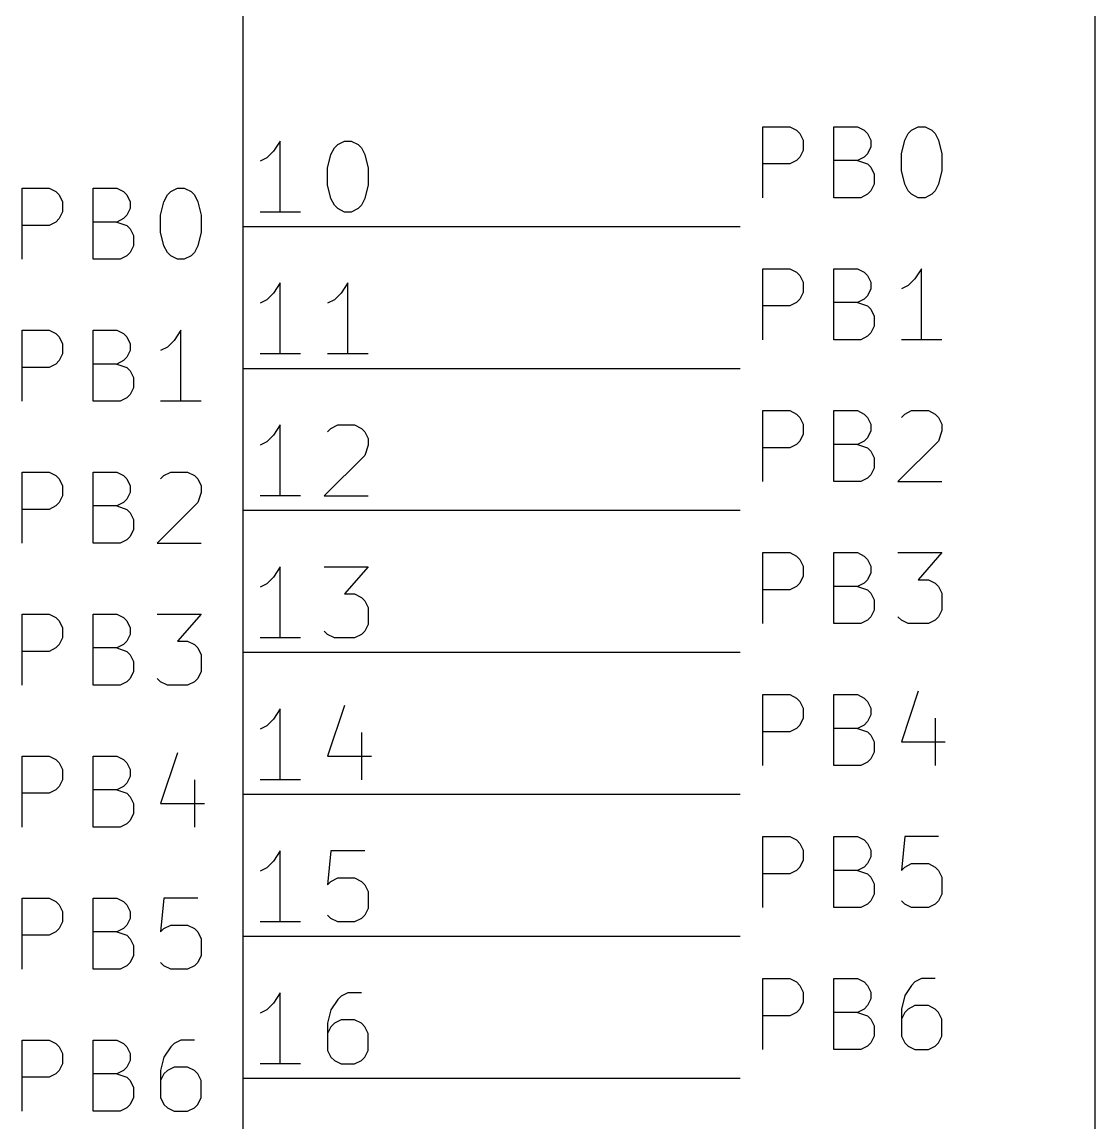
# Model space of a CAD drawing. Header units: millimetres. Extents: x 10 to 287, y -200 to -10.
# Drawn here: x 166.22 to 185.42, y -139.23 to -119.53 of the extents above; entities that cross this region are included whole.
import ezdxf

# ---------------------------------------------------------------- set-up
doc = ezdxf.new("R2010")
doc.units = ezdxf.units.MM
for name, color, linetype in [('GREENSIXTYFIVE', 129, 'CONTINUOUS'), ('LIGHTBLUE', 172, 'CONTINUOUS'), ('LIGHTGREEN', 92, 'CONTINUOUS'), ('LIGHTRED', 12, 'CONTINUOUS'), ('RED', 14, 'CONTINUOUS'), ('REDSIX', 19, 'CONTINUOUS'), ('WHITE', 250, 'CONTINUOUS')]:
    doc.layers.add(name, color=color, linetype=linetype)

msp = doc.modelspace()

# ---------------------------------------------------------------- linework, layer by layer
at = {"layer": 'GREENSIXTYFIVE', "linetype": 'CONTINUOUS'}
for p, q in [((166.2248, -123.7775), (166.2248, -122.5075)), ((166.2248, -122.5075), (166.7086, -122.5075)), ((166.2248, -123.7775), (166.2248, -122.5075)), ((166.2248, -122.5075), (166.7086, -122.5075)), ((166.7086, -122.5075), (166.8296, -122.568)), ((166.7086, -122.5075), (166.8296, -122.568)), ((167.4948, -123.7775), (167.4948, -122.5075)), ((167.4948, -122.5075), (167.9182, -122.5075)), ((167.4948, -123.7775), (167.4948, -122.5075)), ((167.4948, -122.5075), (167.9182, -122.5075)), ((167.9182, -122.5075), (168.0391, -122.568)), ((167.9182, -122.5075), (168.0391, -122.568)), ((168.8858, -122.568), (169.0067, -122.5075)), ((168.8858, -122.568), (169.0067, -122.5075)), ((169.0067, -122.5075), (169.1277, -122.5075)), ((169.0067, -122.5075), (169.1277, -122.5075)), ((169.1277, -122.5075), (169.2486, -122.568)), ((169.1277, -122.5075), (169.2486, -122.568)), ((166.8296, -122.568), (166.8901, -122.6285)), ((166.8296, -122.568), (166.8901, -122.6285)), ((166.8901, -122.6285), (166.9505, -122.7494)), ((166.8901, -122.6285), (166.9505, -122.7494)), ((168.0391, -122.568), (168.0996, -122.6285)), ((168.0391, -122.568), (168.0996, -122.6285)), ((168.0996, -122.6285), (168.1601, -122.7494)), ((168.0996, -122.6285), (168.1601, -122.7494)), ((168.7648, -122.7494), (168.8253, -122.6285)), ((168.7648, -122.7494), (168.8253, -122.6285)), ((168.8253, -122.6285), (168.8858, -122.568)), ((168.8253, -122.6285), (168.8858, -122.568)), ((169.2486, -122.568), (169.3091, -122.6285)), ((169.2486, -122.568), (169.3091, -122.6285)), ((169.3091, -122.6285), (169.3696, -122.7494)), ((169.3091, -122.6285), (169.3696, -122.7494)), ((166.9505, -122.7494), (166.9505, -122.9309)), ((166.9505, -122.7494), (166.9505, -122.9309)), ((168.1601, -122.8704), (168.0996, -122.9913)), ((168.1601, -122.8704), (168.0996, -122.9913)), ((168.1601, -122.7494), (168.1601, -122.8704)), ((168.1601, -122.7494), (168.1601, -122.8704)), ((168.7044, -122.9913), (168.7648, -122.7494)), ((168.7044, -122.9913), (168.7648, -122.7494)), ((169.3696, -122.7494), (169.4301, -122.9913)), ((169.3696, -122.7494), (169.4301, -122.9913)), ((166.8901, -123.0518), (166.8296, -123.1123)), ((166.8901, -123.0518), (166.8296, -123.1123)), ((166.9505, -122.9309), (166.8901, -123.0518)), ((166.9505, -122.9309), (166.8901, -123.0518)), ((168.0391, -123.0518), (167.9182, -123.1123)), ((168.0391, -123.0518), (167.9182, -123.1123)), ((168.0996, -122.9913), (168.0391, -123.0518)), ((168.0996, -122.9913), (168.0391, -123.0518)), ((168.7044, -123.2937), (168.7044, -122.9913)), ((168.7044, -123.2937), (168.7044, -122.9913)), ((169.4301, -122.9913), (169.4301, -123.2937)), ((169.4301, -122.9913), (169.4301, -123.2937)), ((166.7086, -123.1728), (166.2248, -123.1728)), ((166.7086, -123.1728), (166.2248, -123.1728)), ((166.8296, -123.1123), (166.7086, -123.1728)), ((166.8296, -123.1123), (166.7086, -123.1728)), ((167.9182, -123.1123), (167.4948, -123.1123)), ((167.9182, -123.1123), (167.4948, -123.1123)), ((167.9182, -123.1123), (168.0996, -123.1728)), ((167.9182, -123.1123), (168.0996, -123.1728)), ((168.0996, -123.1728), (168.1601, -123.2332)), ((168.0996, -123.1728), (168.1601, -123.2332)), ((168.1601, -123.2332), (168.2205, -123.3542)), ((168.1601, -123.2332), (168.2205, -123.3542)), ((168.7648, -123.5356), (168.7044, -123.2937)), ((168.7648, -123.5356), (168.7044, -123.2937)), ((169.4301, -123.2937), (169.3696, -123.5356)), ((169.4301, -123.2937), (169.3696, -123.5356)), ((168.2205, -123.3542), (168.2205, -123.5356)), ((168.2205, -123.3542), (168.2205, -123.5356)), ((168.1601, -123.6566), (168.0996, -123.7171)), ((168.1601, -123.6566), (168.0996, -123.7171)), ((168.2205, -123.5356), (168.1601, -123.6566)), ((168.2205, -123.5356), (168.1601, -123.6566)), ((168.8253, -123.6566), (168.7648, -123.5356)), ((168.8253, -123.6566), (168.7648, -123.5356)), ((168.8858, -123.7171), (168.8253, -123.6566)), ((168.8858, -123.7171), (168.8253, -123.6566)), ((169.3091, -123.6566), (169.2486, -123.7171)), ((169.3091, -123.6566), (169.2486, -123.7171)), ((169.3696, -123.5356), (169.3091, -123.6566)), ((169.3696, -123.5356), (169.3091, -123.6566)), ((167.9786, -123.7775), (167.4948, -123.7775)), ((167.9786, -123.7775), (167.4948, -123.7775)), ((168.0996, -123.7171), (167.9786, -123.7775)), ((168.0996, -123.7171), (167.9786, -123.7775)), ((169.0067, -123.7775), (168.8858, -123.7171)), ((169.0067, -123.7775), (168.8858, -123.7171)), ((169.1277, -123.7775), (169.0067, -123.7775)), ((169.1277, -123.7775), (169.0067, -123.7775)), ((169.2486, -123.7171), (169.1277, -123.7775)), ((169.2486, -123.7171), (169.1277, -123.7775)), ((166.2248, -126.3175), (166.2248, -125.0475)), ((166.2248, -125.0475), (166.7086, -125.0475)), ((166.2248, -126.3175), (166.2248, -125.0475)), ((166.2248, -125.0475), (166.7086, -125.0475)), ((166.7086, -125.0475), (166.8296, -125.108)), ((166.7086, -125.0475), (166.8296, -125.108)), ((167.4948, -126.3175), (167.4948, -125.0475)), ((167.4948, -125.0475), (167.9182, -125.0475)), ((167.4948, -126.3175), (167.4948, -125.0475)), ((167.4948, -125.0475), (167.9182, -125.0475)), ((167.9182, -125.0475), (168.0391, -125.108)), ((167.9182, -125.0475), (168.0391, -125.108)), ((169.0672, -125.0475), (168.9463, -125.229)), ((169.0672, -125.0475), (168.9463, -125.229)), ((169.0672, -126.3175), (169.0672, -125.0475)), ((169.0672, -126.3175), (169.0672, -125.0475)), ((166.8296, -125.108), (166.8901, -125.1685)), ((166.8296, -125.108), (166.8901, -125.1685)), ((166.8901, -125.1685), (166.9505, -125.2894)), ((166.8901, -125.1685), (166.9505, -125.2894)), ((168.0391, -125.108), (168.0996, -125.1685)), ((168.0391, -125.108), (168.0996, -125.1685)), ((168.0996, -125.1685), (168.1601, -125.2894)), ((168.0996, -125.1685), (168.1601, -125.2894)), ((168.9463, -125.229), (168.8253, -125.3499)), ((168.9463, -125.229), (168.8253, -125.3499)), ((166.9505, -125.2894), (166.9505, -125.4709)), ((166.9505, -125.2894), (166.9505, -125.4709)), ((168.1601, -125.4104), (168.0996, -125.5313)), ((168.1601, -125.4104), (168.0996, -125.5313)), ((168.1601, -125.2894), (168.1601, -125.4104)), ((168.1601, -125.2894), (168.1601, -125.4104)), ((168.8253, -125.3499), (168.7044, -125.4104)), ((168.8253, -125.3499), (168.7044, -125.4104)), ((166.8296, -125.6523), (166.7086, -125.7128)), ((166.8296, -125.6523), (166.7086, -125.7128)), ((166.8901, -125.5918), (166.8296, -125.6523)), ((166.8901, -125.5918), (166.8296, -125.6523)), ((166.9505, -125.4709), (166.8901, -125.5918)), ((166.9505, -125.4709), (166.8901, -125.5918)), ((167.9182, -125.6523), (167.4948, -125.6523)), ((167.9182, -125.6523), (167.4948, -125.6523)), ((168.0391, -125.5918), (167.9182, -125.6523)), ((168.0391, -125.5918), (167.9182, -125.6523)), ((167.9182, -125.6523), (168.0996, -125.7128)), ((167.9182, -125.6523), (168.0996, -125.7128)), ((168.0996, -125.5313), (168.0391, -125.5918)), ((168.0996, -125.5313), (168.0391, -125.5918)), ((166.7086, -125.7128), (166.2248, -125.7128)), ((166.7086, -125.7128), (166.2248, -125.7128)), ((168.0996, -125.7128), (168.1601, -125.7732)), ((168.0996, -125.7128), (168.1601, -125.7732)), ((168.1601, -125.7732), (168.2205, -125.8942)), ((168.1601, -125.7732), (168.2205, -125.8942)), ((168.2205, -125.8942), (168.2205, -126.0756)), ((168.2205, -125.8942), (168.2205, -126.0756)), ((168.1601, -126.1966), (168.0996, -126.2571)), ((168.1601, -126.1966), (168.0996, -126.2571)), ((168.2205, -126.0756), (168.1601, -126.1966)), ((168.2205, -126.0756), (168.1601, -126.1966)), ((167.9786, -126.3175), (167.4948, -126.3175)), ((167.9786, -126.3175), (167.4948, -126.3175)), ((168.0996, -126.2571), (167.9786, -126.3175)), ((168.0996, -126.2571), (167.9786, -126.3175)), ((169.4301, -126.3175), (168.7044, -126.3175)), ((169.4301, -126.3175), (168.7044, -126.3175)), ((166.2248, -128.8575), (166.2248, -127.5875)), ((166.2248, -127.5875), (166.7086, -127.5875)), ((166.2248, -128.8575), (166.2248, -127.5875)), ((166.2248, -127.5875), (166.7086, -127.5875)), ((166.7086, -127.5875), (166.8296, -127.648)), ((166.7086, -127.5875), (166.8296, -127.648)), ((167.4948, -128.8575), (167.4948, -127.5875)), ((167.4948, -127.5875), (167.9182, -127.5875)), ((167.4948, -128.8575), (167.4948, -127.5875)), ((167.4948, -127.5875), (167.9182, -127.5875)), ((167.9182, -127.5875), (168.0391, -127.648)), ((167.9182, -127.5875), (168.0391, -127.648)), ((168.7648, -127.648), (168.8858, -127.5875)), ((168.7648, -127.648), (168.8858, -127.5875)), ((168.8858, -127.5875), (169.1882, -127.5875)), ((168.8858, -127.5875), (169.1882, -127.5875)), ((169.1882, -127.5875), (169.3091, -127.648)), ((169.1882, -127.5875), (169.3091, -127.648)), ((166.8296, -127.648), (166.8901, -127.7085)), ((166.8296, -127.648), (166.8901, -127.7085)), ((166.8901, -127.7085), (166.9505, -127.8294)), ((166.8901, -127.7085), (166.9505, -127.8294)), ((168.0391, -127.648), (168.0996, -127.7085)), ((168.0391, -127.648), (168.0996, -127.7085)), ((168.0996, -127.7085), (168.1601, -127.8294)), ((168.0996, -127.7085), (168.1601, -127.8294)), ((168.7044, -127.7085), (168.7648, -127.648)), ((168.7044, -127.7085), (168.7648, -127.648)), ((169.3091, -127.648), (169.3696, -127.7085)), ((169.3091, -127.648), (169.3696, -127.7085)), ((169.3696, -127.7085), (169.4301, -127.8294)), ((169.3696, -127.7085), (169.4301, -127.8294)), ((166.9505, -128.0109), (166.8901, -128.1318)), ((166.9505, -128.0109), (166.8901, -128.1318)), ((166.9505, -127.8294), (166.9505, -128.0109)), ((166.9505, -127.8294), (166.9505, -128.0109)), ((168.1601, -127.9504), (168.0996, -128.0713)), ((168.1601, -127.9504), (168.0996, -128.0713)), ((168.1601, -127.8294), (168.1601, -127.9504)), ((168.1601, -127.8294), (168.1601, -127.9504)), ((169.4301, -127.9504), (169.3696, -128.1318)), ((169.4301, -127.9504), (169.3696, -128.1318)), ((169.4301, -127.8294), (169.4301, -127.9504)), ((169.4301, -127.8294), (169.4301, -127.9504)), ((166.8296, -128.1923), (166.7086, -128.2528)), ((166.8296, -128.1923), (166.7086, -128.2528)), ((166.8901, -128.1318), (166.8296, -128.1923)), ((166.8901, -128.1318), (166.8296, -128.1923)), ((167.9182, -128.1923), (167.4948, -128.1923)), ((167.9182, -128.1923), (167.4948, -128.1923)), ((168.0391, -128.1318), (167.9182, -128.1923)), ((168.0391, -128.1318), (167.9182, -128.1923)), ((167.9182, -128.1923), (168.0996, -128.2528)), ((167.9182, -128.1923), (168.0996, -128.2528)), ((168.0996, -128.0713), (168.0391, -128.1318)), ((168.0996, -128.0713), (168.0391, -128.1318)), ((169.3696, -128.1318), (168.6439, -128.8575)), ((169.3696, -128.1318), (168.6439, -128.8575)), ((166.7086, -128.2528), (166.2248, -128.2528)), ((166.7086, -128.2528), (166.2248, -128.2528)), ((168.0996, -128.2528), (168.1601, -128.3132)), ((168.0996, -128.2528), (168.1601, -128.3132)), ((168.1601, -128.3132), (168.2205, -128.4342)), ((168.1601, -128.3132), (168.2205, -128.4342)), ((168.2205, -128.4342), (168.2205, -128.6156)), ((168.2205, -128.4342), (168.2205, -128.6156)), ((168.0996, -128.7971), (167.9786, -128.8575)), ((168.0996, -128.7971), (167.9786, -128.8575)), ((168.1601, -128.7366), (168.0996, -128.7971)), ((168.1601, -128.7366), (168.0996, -128.7971)), ((168.2205, -128.6156), (168.1601, -128.7366)), ((168.2205, -128.6156), (168.1601, -128.7366)), ((167.9786, -128.8575), (167.4948, -128.8575)), ((167.9786, -128.8575), (167.4948, -128.8575)), ((168.6439, -128.8575), (169.4301, -128.8575)), ((168.6439, -128.8575), (169.4301, -128.8575)), ((166.2248, -131.3975), (166.2248, -130.1275)), ((166.2248, -130.1275), (166.7086, -130.1275)), ((166.2248, -131.3975), (166.2248, -130.1275)), ((166.2248, -130.1275), (166.7086, -130.1275)), ((166.7086, -130.1275), (166.8296, -130.188)), ((166.7086, -130.1275), (166.8296, -130.188)), ((166.8296, -130.188), (166.8901, -130.2485)), ((166.8296, -130.188), (166.8901, -130.2485)), ((167.4948, -131.3975), (167.4948, -130.1275)), ((167.4948, -130.1275), (167.9182, -130.1275)), ((167.4948, -131.3975), (167.4948, -130.1275)), ((167.4948, -130.1275), (167.9182, -130.1275)), ((167.9182, -130.1275), (168.0391, -130.188)), ((167.9182, -130.1275), (168.0391, -130.188)), ((168.0391, -130.188), (168.0996, -130.2485)), ((168.0391, -130.188), (168.0996, -130.2485)), ((168.6439, -130.1275), (169.4301, -130.1275)), ((168.6439, -130.1275), (169.4301, -130.1275)), ((169.4301, -130.1275), (169.0067, -130.6113)), ((169.4301, -130.1275), (169.0067, -130.6113)), ((166.8901, -130.2485), (166.9505, -130.3694)), ((166.8901, -130.2485), (166.9505, -130.3694)), ((166.9505, -130.3694), (166.9505, -130.5509)), ((166.9505, -130.3694), (166.9505, -130.5509)), ((168.0996, -130.2485), (168.1601, -130.3694)), ((168.0996, -130.2485), (168.1601, -130.3694)), ((168.1601, -130.3694), (168.1601, -130.4904)), ((168.1601, -130.3694), (168.1601, -130.4904)), ((166.9505, -130.5509), (166.8901, -130.6718)), ((166.9505, -130.5509), (166.8901, -130.6718)), ((168.1601, -130.4904), (168.0996, -130.6113)), ((168.1601, -130.4904), (168.0996, -130.6113)), ((166.8296, -130.7323), (166.7086, -130.7928)), ((166.8296, -130.7323), (166.7086, -130.7928)), ((166.8901, -130.6718), (166.8296, -130.7323)), ((166.8901, -130.6718), (166.8296, -130.7323)), ((167.9182, -130.7323), (167.4948, -130.7323)), ((167.9182, -130.7323), (167.4948, -130.7323)), ((168.0391, -130.6718), (167.9182, -130.7323)), ((168.0391, -130.6718), (167.9182, -130.7323)), ((167.9182, -130.7323), (168.0996, -130.7928)), ((167.9182, -130.7323), (168.0996, -130.7928)), ((168.0996, -130.6113), (168.0391, -130.6718)), ((168.0996, -130.6113), (168.0391, -130.6718)), ((169.0067, -130.6113), (169.1882, -130.6113)), ((169.0067, -130.6113), (169.1882, -130.6113)), ((169.1882, -130.6113), (169.3091, -130.6718)), ((169.1882, -130.6113), (169.3091, -130.6718)), ((169.3091, -130.6718), (169.3696, -130.7323)), ((169.3091, -130.6718), (169.3696, -130.7323)), ((169.3696, -130.7323), (169.4301, -130.8532)), ((169.3696, -130.7323), (169.4301, -130.8532)), ((166.7086, -130.7928), (166.2248, -130.7928)), ((166.7086, -130.7928), (166.2248, -130.7928)), ((168.0996, -130.7928), (168.1601, -130.8532)), ((168.0996, -130.7928), (168.1601, -130.8532)), ((168.1601, -130.8532), (168.2205, -130.9742)), ((168.1601, -130.8532), (168.2205, -130.9742)), ((168.2205, -130.9742), (168.2205, -131.1556)), ((168.2205, -130.9742), (168.2205, -131.1556)), ((169.4301, -130.8532), (169.4301, -131.1556)), ((169.4301, -130.8532), (169.4301, -131.1556)), ((168.2205, -131.1556), (168.1601, -131.2766)), ((168.2205, -131.1556), (168.1601, -131.2766)), ((169.4301, -131.1556), (169.3696, -131.2766)), ((169.4301, -131.1556), (169.3696, -131.2766)), ((168.0996, -131.3371), (167.9786, -131.3975)), ((168.0996, -131.3371), (167.9786, -131.3975)), ((168.1601, -131.2766), (168.0996, -131.3371)), ((168.1601, -131.2766), (168.0996, -131.3371)), ((168.7044, -131.3371), (168.6439, -131.2766)), ((168.7044, -131.3371), (168.6439, -131.2766)), ((168.8253, -131.3975), (168.7044, -131.3371)), ((168.8253, -131.3975), (168.7044, -131.3371)), ((169.3091, -131.3371), (169.1882, -131.3975)), ((169.3091, -131.3371), (169.1882, -131.3975)), ((169.3696, -131.2766), (169.3091, -131.3371)), ((169.3696, -131.2766), (169.3091, -131.3371)), ((167.9786, -131.3975), (167.4948, -131.3975)), ((167.9786, -131.3975), (167.4948, -131.3975)), ((169.1882, -131.3975), (168.8253, -131.3975)), ((169.1882, -131.3975), (168.8253, -131.3975)), ((166.2248, -133.9375), (166.2248, -132.6675)), ((166.2248, -132.6675), (166.7086, -132.6675)), ((166.2248, -133.9375), (166.2248, -132.6675)), ((166.2248, -132.6675), (166.7086, -132.6675)), ((166.7086, -132.6675), (166.8296, -132.728)), ((166.7086, -132.6675), (166.8296, -132.728)), ((166.8296, -132.728), (166.8901, -132.7885)), ((166.8296, -132.728), (166.8901, -132.7885)), ((167.4948, -133.9375), (167.4948, -132.6675)), ((167.4948, -132.6675), (167.9182, -132.6675)), ((167.4948, -133.9375), (167.4948, -132.6675)), ((167.4948, -132.6675), (167.9182, -132.6675)), ((167.9182, -132.6675), (168.0391, -132.728)), ((167.9182, -132.6675), (168.0391, -132.728)), ((168.0391, -132.728), (168.0996, -132.7885)), ((168.0391, -132.728), (168.0996, -132.7885)), ((169.0067, -132.6071), (168.7044, -133.5142)), ((169.0067, -132.6071), (168.7044, -133.5142)), ((166.8901, -132.7885), (166.9505, -132.9094)), ((166.8901, -132.7885), (166.9505, -132.9094)), ((166.9505, -132.9094), (166.9505, -133.0909)), ((166.9505, -132.9094), (166.9505, -133.0909)), ((168.0996, -132.7885), (168.1601, -132.9094)), ((168.0996, -132.7885), (168.1601, -132.9094)), ((168.1601, -132.9094), (168.1601, -133.0304)), ((168.1601, -132.9094), (168.1601, -133.0304)), ((166.9505, -133.0909), (166.8901, -133.2118)), ((166.9505, -133.0909), (166.8901, -133.2118)), ((168.1601, -133.0304), (168.0996, -133.1513)), ((168.1601, -133.0304), (168.0996, -133.1513)), ((169.3091, -133.0909), (169.3091, -133.9375)), ((169.3091, -133.0909), (169.3091, -133.9375)), ((166.7086, -133.3328), (166.2248, -133.3328)), ((166.7086, -133.3328), (166.2248, -133.3328)), ((166.8296, -133.2723), (166.7086, -133.3328)), ((166.8296, -133.2723), (166.7086, -133.3328)), ((166.8901, -133.2118), (166.8296, -133.2723)), ((166.8901, -133.2118), (166.8296, -133.2723)), ((167.9182, -133.2723), (167.4948, -133.2723)), ((167.9182, -133.2723), (167.4948, -133.2723)), ((168.0391, -133.2118), (167.9182, -133.2723)), ((168.0391, -133.2118), (167.9182, -133.2723)), ((167.9182, -133.2723), (168.0996, -133.3328)), ((167.9182, -133.2723), (168.0996, -133.3328)), ((168.0996, -133.1513), (168.0391, -133.2118)), ((168.0996, -133.1513), (168.0391, -133.2118)), ((168.0996, -133.3328), (168.1601, -133.3932)), ((168.0996, -133.3328), (168.1601, -133.3932)), ((168.1601, -133.3932), (168.2205, -133.5142)), ((168.1601, -133.3932), (168.2205, -133.5142)), ((168.2205, -133.5142), (168.2205, -133.6956)), ((168.2205, -133.5142), (168.2205, -133.6956)), ((168.7044, -133.5142), (169.4905, -133.5142)), ((168.7044, -133.5142), (169.4905, -133.5142)), ((168.2205, -133.6956), (168.1601, -133.8166)), ((168.2205, -133.6956), (168.1601, -133.8166)), ((168.0996, -133.8771), (167.9786, -133.9375)), ((168.0996, -133.8771), (167.9786, -133.9375)), ((168.1601, -133.8166), (168.0996, -133.8771)), ((168.1601, -133.8166), (168.0996, -133.8771)), ((167.9786, -133.9375), (167.4948, -133.9375)), ((167.9786, -133.9375), (167.4948, -133.9375)), ((166.2248, -136.4775), (166.2248, -135.2075)), ((166.2248, -135.2075), (166.7086, -135.2075)), ((166.2248, -136.4775), (166.2248, -135.2075)), ((166.2248, -135.2075), (166.7086, -135.2075)), ((166.7086, -135.2075), (166.8296, -135.268)), ((166.7086, -135.2075), (166.8296, -135.268)), ((166.8296, -135.268), (166.8901, -135.3285)), ((166.8296, -135.268), (166.8901, -135.3285)), ((167.4948, -136.4775), (167.4948, -135.2075)), ((167.4948, -135.2075), (167.9182, -135.2075)), ((167.4948, -136.4775), (167.4948, -135.2075)), ((167.4948, -135.2075), (167.9182, -135.2075)), ((167.9182, -135.2075), (168.0391, -135.268)), ((167.9182, -135.2075), (168.0391, -135.268)), ((168.0391, -135.268), (168.0996, -135.3285)), ((168.0391, -135.268), (168.0996, -135.3285)), ((168.7648, -135.2075), (168.7044, -135.8123)), ((168.7648, -135.2075), (168.7044, -135.8123)), ((169.3696, -135.2075), (168.7648, -135.2075)), ((169.3696, -135.2075), (168.7648, -135.2075)), ((166.8901, -135.3285), (166.9505, -135.4494)), ((166.8901, -135.3285), (166.9505, -135.4494)), ((166.9505, -135.4494), (166.9505, -135.6309)), ((166.9505, -135.4494), (166.9505, -135.6309)), ((168.0996, -135.3285), (168.1601, -135.4494)), ((168.0996, -135.3285), (168.1601, -135.4494)), ((168.1601, -135.4494), (168.1601, -135.5704)), ((168.1601, -135.4494), (168.1601, -135.5704)), ((166.9505, -135.6309), (166.8901, -135.7518)), ((166.9505, -135.6309), (166.8901, -135.7518)), ((168.0996, -135.6913), (168.0391, -135.7518)), ((168.0996, -135.6913), (168.0391, -135.7518)), ((168.1601, -135.5704), (168.0996, -135.6913)), ((168.1601, -135.5704), (168.0996, -135.6913)), ((168.7648, -135.7518), (168.8858, -135.6913)), ((168.7648, -135.7518), (168.8858, -135.6913)), ((168.8858, -135.6913), (169.1882, -135.6913)), ((168.8858, -135.6913), (169.1882, -135.6913)), ((169.1882, -135.6913), (169.3091, -135.7518)), ((169.1882, -135.6913), (169.3091, -135.7518)), ((166.7086, -135.8728), (166.2248, -135.8728)), ((166.7086, -135.8728), (166.2248, -135.8728)), ((166.8296, -135.8123), (166.7086, -135.8728)), ((166.8296, -135.8123), (166.7086, -135.8728)), ((166.8901, -135.7518), (166.8296, -135.8123)), ((166.8901, -135.7518), (166.8296, -135.8123)), ((167.9182, -135.8123), (167.4948, -135.8123)), ((167.9182, -135.8123), (167.4948, -135.8123)), ((168.0391, -135.7518), (167.9182, -135.8123)), ((168.0391, -135.7518), (167.9182, -135.8123)), ((167.9182, -135.8123), (168.0996, -135.8728)), ((167.9182, -135.8123), (168.0996, -135.8728)), ((168.0996, -135.8728), (168.1601, -135.9332)), ((168.0996, -135.8728), (168.1601, -135.9332)), ((168.7044, -135.8123), (168.7648, -135.7518)), ((168.7044, -135.8123), (168.7648, -135.7518)), ((169.3091, -135.7518), (169.3696, -135.8123)), ((169.3091, -135.7518), (169.3696, -135.8123)), ((169.3696, -135.8123), (169.4301, -135.9332)), ((169.3696, -135.8123), (169.4301, -135.9332)), ((168.1601, -135.9332), (168.2205, -136.0542)), ((168.1601, -135.9332), (168.2205, -136.0542)), ((168.2205, -136.0542), (168.2205, -136.2356)), ((168.2205, -136.0542), (168.2205, -136.2356)), ((169.4301, -135.9332), (169.4301, -136.2356)), ((169.4301, -135.9332), (169.4301, -136.2356)), ((168.2205, -136.2356), (168.1601, -136.3566)), ((168.2205, -136.2356), (168.1601, -136.3566)), ((169.4301, -136.2356), (169.3696, -136.3566)), ((169.4301, -136.2356), (169.3696, -136.3566)), ((167.9786, -136.4775), (167.4948, -136.4775)), ((167.9786, -136.4775), (167.4948, -136.4775)), ((168.0996, -136.4171), (167.9786, -136.4775)), ((168.0996, -136.4171), (167.9786, -136.4775)), ((168.1601, -136.3566), (168.0996, -136.4171)), ((168.1601, -136.3566), (168.0996, -136.4171)), ((168.7648, -136.4171), (168.7044, -136.3566)), ((168.7648, -136.4171), (168.7044, -136.3566)), ((168.8858, -136.4775), (168.7648, -136.4171)), ((168.8858, -136.4775), (168.7648, -136.4171)), ((169.1882, -136.4775), (168.8858, -136.4775)), ((169.1882, -136.4775), (168.8858, -136.4775)), ((169.3091, -136.4171), (169.1882, -136.4775)), ((169.3091, -136.4171), (169.1882, -136.4775)), ((169.3696, -136.3566), (169.3091, -136.4171)), ((169.3696, -136.3566), (169.3091, -136.4171)), ((166.2248, -139.0175), (166.2248, -137.7475)), ((166.2248, -137.7475), (166.7086, -137.7475)), ((166.2248, -139.0175), (166.2248, -137.7475)), ((166.2248, -137.7475), (166.7086, -137.7475)), ((166.7086, -137.7475), (166.8296, -137.808)), ((166.7086, -137.7475), (166.8296, -137.808)), ((166.8296, -137.808), (166.8901, -137.8685)), ((166.8296, -137.808), (166.8901, -137.8685)), ((166.8901, -137.8685), (166.9505, -137.9894)), ((166.8901, -137.8685), (166.9505, -137.9894)), ((167.4948, -139.0175), (167.4948, -137.7475)), ((167.4948, -137.7475), (167.9182, -137.7475)), ((167.4948, -139.0175), (167.4948, -137.7475)), ((167.4948, -137.7475), (167.9182, -137.7475)), ((167.9182, -137.7475), (168.0391, -137.808)), ((167.9182, -137.7475), (168.0391, -137.808)), ((168.0391, -137.808), (168.0996, -137.8685)), ((168.0391, -137.808), (168.0996, -137.8685)), ((168.0996, -137.8685), (168.1601, -137.9894)), ((168.0996, -137.8685), (168.1601, -137.9894)), ((168.8858, -137.8685), (168.7648, -138.0499)), ((168.8858, -137.8685), (168.7648, -138.0499)), ((168.9463, -137.808), (168.8858, -137.8685)), ((168.9463, -137.808), (168.8858, -137.8685)), ((169.0672, -137.7475), (168.9463, -137.808)), ((169.0672, -137.7475), (168.9463, -137.808)), ((169.3091, -137.7475), (169.0672, -137.7475)), ((169.3091, -137.7475), (169.0672, -137.7475)), ((166.9505, -137.9894), (166.9505, -138.1709)), ((166.9505, -137.9894), (166.9505, -138.1709)), ((168.1601, -137.9894), (168.1601, -138.1104)), ((168.1601, -137.9894), (168.1601, -138.1104)), ((168.7648, -138.0499), (168.7044, -138.2918)), ((168.7648, -138.0499), (168.7044, -138.2918)), ((166.9505, -138.1709), (166.8901, -138.2918)), ((166.9505, -138.1709), (166.8901, -138.2918)), ((168.0996, -138.2313), (168.0391, -138.2918)), ((168.0996, -138.2313), (168.0391, -138.2918)), ((168.1601, -138.1104), (168.0996, -138.2313)), ((168.1601, -138.1104), (168.0996, -138.2313)), ((168.9463, -138.2313), (168.8253, -138.2918)), ((168.9463, -138.2313), (168.8253, -138.2918)), ((169.1882, -138.2313), (168.9463, -138.2313)), ((169.1882, -138.2313), (168.9463, -138.2313)), ((169.3091, -138.2918), (169.1882, -138.2313)), ((169.3091, -138.2918), (169.1882, -138.2313)), ((166.7086, -138.4128), (166.2248, -138.4128)), ((166.7086, -138.4128), (166.2248, -138.4128)), ((166.8296, -138.3523), (166.7086, -138.4128)), ((166.8296, -138.3523), (166.7086, -138.4128)), ((166.8901, -138.2918), (166.8296, -138.3523)), ((166.8901, -138.2918), (166.8296, -138.3523)), ((167.9182, -138.3523), (167.4948, -138.3523)), ((167.9182, -138.3523), (167.4948, -138.3523)), ((168.0391, -138.2918), (167.9182, -138.3523)), ((168.0391, -138.2918), (167.9182, -138.3523)), ((167.9182, -138.3523), (168.0996, -138.4128)), ((167.9182, -138.3523), (168.0996, -138.4128)), ((168.0996, -138.4128), (168.1601, -138.4732)), ((168.0996, -138.4128), (168.1601, -138.4732)), ((168.7044, -138.2918), (168.7044, -138.7756)), ((168.7044, -138.2918), (168.7044, -138.7756)), ((168.7648, -138.3523), (168.7044, -138.4732)), ((168.7648, -138.3523), (168.7044, -138.4732)), ((168.8253, -138.2918), (168.7648, -138.3523)), ((168.8253, -138.2918), (168.7648, -138.3523)), ((169.3696, -138.3523), (169.3091, -138.2918)), ((169.3696, -138.3523), (169.3091, -138.2918)), ((169.4301, -138.4732), (169.3696, -138.3523)), ((169.4301, -138.4732), (169.3696, -138.3523)), ((168.1601, -138.4732), (168.2205, -138.5942)), ((168.1601, -138.4732), (168.2205, -138.5942)), ((168.2205, -138.5942), (168.2205, -138.7756)), ((168.2205, -138.5942), (168.2205, -138.7756)), ((169.4301, -138.7756), (169.4301, -138.4732)), ((169.4301, -138.7756), (169.4301, -138.4732)), ((168.2205, -138.7756), (168.1601, -138.8966)), ((168.2205, -138.7756), (168.1601, -138.8966)), ((168.7044, -138.7756), (168.7648, -138.8966)), ((168.7044, -138.7756), (168.7648, -138.8966)), ((169.3696, -138.8966), (169.4301, -138.7756)), ((169.3696, -138.8966), (169.4301, -138.7756)), ((167.9786, -139.0175), (167.4948, -139.0175)), ((167.9786, -139.0175), (167.4948, -139.0175)), ((168.0996, -138.9571), (167.9786, -139.0175)), ((168.0996, -138.9571), (167.9786, -139.0175)), ((168.1601, -138.8966), (168.0996, -138.9571)), ((168.1601, -138.8966), (168.0996, -138.9571)), ((168.7648, -138.8966), (168.8253, -138.9571)), ((168.7648, -138.8966), (168.8253, -138.9571)), ((168.8253, -138.9571), (168.9463, -139.0175)), ((168.8253, -138.9571), (168.9463, -139.0175)), ((168.9463, -139.0175), (169.1882, -139.0175)), ((168.9463, -139.0175), (169.1882, -139.0175)), ((169.1882, -139.0175), (169.3091, -138.9571)), ((169.1882, -139.0175), (169.3091, -138.9571)), ((169.3091, -138.9571), (169.3696, -138.8966)), ((169.3091, -138.9571), (169.3696, -138.8966))]:
    msp.add_line(p, q, dxfattribs=at)
at = {"layer": 'LIGHTBLUE', "linetype": 'CONTINUOUS'}
msp.add_line((185.42, -80.01), (185.42, -163.83), dxfattribs=at)
at = {"layer": 'LIGHTGREEN', "linetype": 'CONTINUOUS'}
for p, q in [((172.72, -123.19), (179.07, -123.19)), ((172.72, -125.73), (179.07, -125.73)), ((172.72, -128.27), (179.07, -128.27)), ((172.72, -130.81), (179.07, -130.81)), ((172.72, -133.35), (179.07, -133.35)), ((172.72, -135.89), (179.07, -135.89)), ((172.72, -138.43), (179.07, -138.43))]:
    msp.add_line(p, q, dxfattribs=at)
at = {"layer": 'LIGHTRED', "linetype": 'CONTINUOUS'}
for p, q in [((170.8452, -121.6629), (170.7243, -121.8444)), ((170.8452, -121.6629), (170.7243, -121.8444)), ((170.8452, -122.9329), (170.8452, -121.6629)), ((170.8452, -122.9329), (170.8452, -121.6629)), ((171.8733, -121.7234), (171.9942, -121.6629)), ((171.8733, -121.7234), (171.9942, -121.6629)), ((171.9942, -121.6629), (172.1152, -121.6629)), ((171.9942, -121.6629), (172.1152, -121.6629)), ((172.1152, -121.6629), (172.2361, -121.7234)), ((172.1152, -121.6629), (172.2361, -121.7234)), ((170.7243, -121.8444), (170.6033, -121.9653)), ((170.7243, -121.8444), (170.6033, -121.9653)), ((171.6919, -122.1467), (171.7523, -121.9048)), ((171.6919, -122.1467), (171.7523, -121.9048)), ((171.7523, -121.9048), (171.8128, -121.7839)), ((171.7523, -121.9048), (171.8128, -121.7839)), ((171.8128, -121.7839), (171.8733, -121.7234)), ((171.8128, -121.7839), (171.8733, -121.7234)), ((172.2361, -121.7234), (172.2966, -121.7839)), ((172.2361, -121.7234), (172.2966, -121.7839)), ((172.2966, -121.7839), (172.3571, -121.9048)), ((172.2966, -121.7839), (172.3571, -121.9048)), ((172.3571, -121.9048), (172.4176, -122.1467)), ((172.3571, -121.9048), (172.4176, -122.1467)), ((170.6033, -121.9653), (170.4824, -122.0258)), ((170.6033, -121.9653), (170.4824, -122.0258)), ((171.6919, -122.4491), (171.6919, -122.1467)), ((171.6919, -122.4491), (171.6919, -122.1467)), ((172.4176, -122.1467), (172.4176, -122.4491)), ((172.4176, -122.1467), (172.4176, -122.4491)), ((171.7523, -122.691), (171.6919, -122.4491)), ((171.7523, -122.691), (171.6919, -122.4491)), ((172.4176, -122.4491), (172.3571, -122.691)), ((172.4176, -122.4491), (172.3571, -122.691)), ((171.8128, -122.812), (171.7523, -122.691)), ((171.8128, -122.812), (171.7523, -122.691)), ((172.3571, -122.691), (172.2966, -122.812)), ((172.3571, -122.691), (172.2966, -122.812)), ((171.8733, -122.8725), (171.8128, -122.812)), ((171.8733, -122.8725), (171.8128, -122.812)), ((171.9942, -122.9329), (171.8733, -122.8725)), ((171.9942, -122.9329), (171.8733, -122.8725)), ((172.2361, -122.8725), (172.1152, -122.9329)), ((172.2361, -122.8725), (172.1152, -122.9329)), ((172.2966, -122.812), (172.2361, -122.8725)), ((172.2966, -122.812), (172.2361, -122.8725)), ((171.2081, -122.9329), (170.4824, -122.9329)), ((171.2081, -122.9329), (170.4824, -122.9329)), ((172.1152, -122.9329), (171.9942, -122.9329)), ((172.1152, -122.9329), (171.9942, -122.9329)), ((170.8452, -124.2029), (170.7243, -124.3844)), ((170.8452, -124.2029), (170.7243, -124.3844)), ((170.8452, -125.4729), (170.8452, -124.2029)), ((170.8452, -125.4729), (170.8452, -124.2029)), ((172.0547, -124.2029), (171.9338, -124.3844)), ((172.0547, -124.2029), (171.9338, -124.3844)), ((172.0547, -125.4729), (172.0547, -124.2029)), ((172.0547, -125.4729), (172.0547, -124.2029)), ((170.7243, -124.3844), (170.6033, -124.5053)), ((170.7243, -124.3844), (170.6033, -124.5053)), ((171.9338, -124.3844), (171.8128, -124.5053)), ((171.9338, -124.3844), (171.8128, -124.5053)), ((170.6033, -124.5053), (170.4824, -124.5658)), ((170.6033, -124.5053), (170.4824, -124.5658)), ((171.8128, -124.5053), (171.6919, -124.5658)), ((171.8128, -124.5053), (171.6919, -124.5658)), ((171.2081, -125.4729), (170.4824, -125.4729)), ((171.2081, -125.4729), (170.4824, -125.4729)), ((172.4176, -125.4729), (171.6919, -125.4729)), ((172.4176, -125.4729), (171.6919, -125.4729)), ((170.8452, -126.7429), (170.7243, -126.9244)), ((170.8452, -126.7429), (170.7243, -126.9244)), ((170.8452, -128.0129), (170.8452, -126.7429)), ((170.8452, -128.0129), (170.8452, -126.7429)), ((171.6919, -126.8639), (171.7523, -126.8034)), ((171.6919, -126.8639), (171.7523, -126.8034)), ((171.7523, -126.8034), (171.8733, -126.7429)), ((171.7523, -126.8034), (171.8733, -126.7429)), ((171.8733, -126.7429), (172.1757, -126.7429)), ((171.8733, -126.7429), (172.1757, -126.7429)), ((172.1757, -126.7429), (172.2966, -126.8034)), ((172.1757, -126.7429), (172.2966, -126.8034)), ((172.2966, -126.8034), (172.3571, -126.8639)), ((172.2966, -126.8034), (172.3571, -126.8639)), ((170.7243, -126.9244), (170.6033, -127.0453)), ((170.7243, -126.9244), (170.6033, -127.0453)), ((172.3571, -126.8639), (172.4176, -126.9848)), ((172.3571, -126.8639), (172.4176, -126.9848)), ((172.4176, -126.9848), (172.4176, -127.1058)), ((172.4176, -126.9848), (172.4176, -127.1058)), ((170.6033, -127.0453), (170.4824, -127.1058)), ((170.6033, -127.0453), (170.4824, -127.1058)), ((172.4176, -127.1058), (172.3571, -127.2872)), ((172.4176, -127.1058), (172.3571, -127.2872)), ((172.3571, -127.2872), (171.6314, -128.0129)), ((172.3571, -127.2872), (171.6314, -128.0129)), ((171.2081, -128.0129), (170.4824, -128.0129)), ((171.2081, -128.0129), (170.4824, -128.0129)), ((171.6314, -128.0129), (172.4176, -128.0129)), ((171.6314, -128.0129), (172.4176, -128.0129)), ((170.8452, -129.2829), (170.7243, -129.4644)), ((170.8452, -129.2829), (170.7243, -129.4644)), ((170.8452, -130.5529), (170.8452, -129.2829)), ((170.8452, -130.5529), (170.8452, -129.2829)), ((171.6314, -129.2829), (172.4176, -129.2829)), ((171.6314, -129.2829), (172.4176, -129.2829)), ((172.4176, -129.2829), (171.9942, -129.7667)), ((172.4176, -129.2829), (171.9942, -129.7667)), ((170.6033, -129.5853), (170.4824, -129.6458)), ((170.6033, -129.5853), (170.4824, -129.6458)), ((170.7243, -129.4644), (170.6033, -129.5853)), ((170.7243, -129.4644), (170.6033, -129.5853)), ((171.9942, -129.7667), (172.1757, -129.7667)), ((171.9942, -129.7667), (172.1757, -129.7667)), ((172.1757, -129.7667), (172.2966, -129.8272)), ((172.1757, -129.7667), (172.2966, -129.8272)), ((172.2966, -129.8272), (172.3571, -129.8877)), ((172.2966, -129.8272), (172.3571, -129.8877)), ((172.3571, -129.8877), (172.4176, -130.0086)), ((172.3571, -129.8877), (172.4176, -130.0086)), ((172.4176, -130.0086), (172.4176, -130.311)), ((172.4176, -130.0086), (172.4176, -130.311)), ((172.4176, -130.311), (172.3571, -130.432)), ((172.4176, -130.311), (172.3571, -130.432)), ((171.2081, -130.5529), (170.4824, -130.5529)), ((171.2081, -130.5529), (170.4824, -130.5529)), ((171.6919, -130.4925), (171.6314, -130.432)), ((171.6919, -130.4925), (171.6314, -130.432)), ((171.8128, -130.5529), (171.6919, -130.4925)), ((171.8128, -130.5529), (171.6919, -130.4925)), ((172.1757, -130.5529), (171.8128, -130.5529)), ((172.1757, -130.5529), (171.8128, -130.5529)), ((172.2966, -130.4925), (172.1757, -130.5529)), ((172.2966, -130.4925), (172.1757, -130.5529)), ((172.3571, -130.432), (172.2966, -130.4925)), ((172.3571, -130.432), (172.2966, -130.4925)), ((171.9942, -131.7625), (171.6919, -132.6696)), ((171.9942, -131.7625), (171.6919, -132.6696)), ((170.8452, -131.8229), (170.7243, -132.0044)), ((170.8452, -131.8229), (170.7243, -132.0044)), ((170.8452, -133.0929), (170.8452, -131.8229)), ((170.8452, -133.0929), (170.8452, -131.8229)), ((170.6033, -132.1253), (170.4824, -132.1858)), ((170.6033, -132.1253), (170.4824, -132.1858)), ((170.7243, -132.0044), (170.6033, -132.1253)), ((170.7243, -132.0044), (170.6033, -132.1253)), ((172.2966, -132.2463), (172.2966, -133.0929)), ((172.2966, -132.2463), (172.2966, -133.0929)), ((171.6919, -132.6696), (172.478, -132.6696)), ((171.6919, -132.6696), (172.478, -132.6696)), ((171.2081, -133.0929), (170.4824, -133.0929)), ((171.2081, -133.0929), (170.4824, -133.0929)), ((170.8452, -134.3629), (170.7243, -134.5444)), ((170.8452, -134.3629), (170.7243, -134.5444)), ((170.8452, -135.6329), (170.8452, -134.3629)), ((170.8452, -135.6329), (170.8452, -134.3629)), ((171.7523, -134.3629), (171.6919, -134.9677)), ((171.7523, -134.3629), (171.6919, -134.9677)), ((172.3571, -134.3629), (171.7523, -134.3629)), ((172.3571, -134.3629), (171.7523, -134.3629)), ((170.6033, -134.6653), (170.4824, -134.7258)), ((170.6033, -134.6653), (170.4824, -134.7258)), ((170.7243, -134.5444), (170.6033, -134.6653)), ((170.7243, -134.5444), (170.6033, -134.6653)), ((171.6919, -134.9677), (171.7523, -134.9072)), ((171.6919, -134.9677), (171.7523, -134.9072)), ((171.7523, -134.9072), (171.8733, -134.8467)), ((171.7523, -134.9072), (171.8733, -134.8467)), ((171.8733, -134.8467), (172.1757, -134.8467)), ((171.8733, -134.8467), (172.1757, -134.8467)), ((172.1757, -134.8467), (172.2966, -134.9072)), ((172.1757, -134.8467), (172.2966, -134.9072)), ((172.2966, -134.9072), (172.3571, -134.9677)), ((172.2966, -134.9072), (172.3571, -134.9677)), ((172.3571, -134.9677), (172.4176, -135.0886)), ((172.3571, -134.9677), (172.4176, -135.0886)), ((172.4176, -135.0886), (172.4176, -135.391)), ((172.4176, -135.0886), (172.4176, -135.391)), ((172.4176, -135.391), (172.3571, -135.512)), ((172.4176, -135.391), (172.3571, -135.512)), ((171.2081, -135.6329), (170.4824, -135.6329)), ((171.2081, -135.6329), (170.4824, -135.6329)), ((171.7523, -135.5725), (171.6919, -135.512)), ((171.7523, -135.5725), (171.6919, -135.512)), ((171.8733, -135.6329), (171.7523, -135.5725)), ((171.8733, -135.6329), (171.7523, -135.5725)), ((172.1757, -135.6329), (171.8733, -135.6329)), ((172.1757, -135.6329), (171.8733, -135.6329)), ((172.2966, -135.5725), (172.1757, -135.6329)), ((172.2966, -135.5725), (172.1757, -135.6329)), ((172.3571, -135.512), (172.2966, -135.5725)), ((172.3571, -135.512), (172.2966, -135.5725)), ((170.7243, -137.0844), (170.6033, -137.2053)), ((170.7243, -137.0844), (170.6033, -137.2053)), ((170.8452, -136.9029), (170.7243, -137.0844)), ((170.8452, -136.9029), (170.7243, -137.0844)), ((170.8452, -138.1729), (170.8452, -136.9029)), ((170.8452, -138.1729), (170.8452, -136.9029)), ((171.8733, -137.0239), (171.7523, -137.2053)), ((171.8733, -137.0239), (171.7523, -137.2053)), ((171.9338, -136.9634), (171.8733, -137.0239)), ((171.9338, -136.9634), (171.8733, -137.0239)), ((172.0547, -136.9029), (171.9338, -136.9634)), ((172.0547, -136.9029), (171.9338, -136.9634)), ((172.2966, -136.9029), (172.0547, -136.9029)), ((172.2966, -136.9029), (172.0547, -136.9029)), ((170.6033, -137.2053), (170.4824, -137.2658)), ((170.6033, -137.2053), (170.4824, -137.2658)), ((171.7523, -137.2053), (171.6919, -137.4472)), ((171.7523, -137.2053), (171.6919, -137.4472)), ((171.6919, -137.4472), (171.6919, -137.931)), ((171.6919, -137.4472), (171.6919, -137.931)), ((171.8128, -137.4472), (171.7523, -137.5077)), ((171.8128, -137.4472), (171.7523, -137.5077)), ((171.9338, -137.3867), (171.8128, -137.4472)), ((171.9338, -137.3867), (171.8128, -137.4472)), ((172.1757, -137.3867), (171.9338, -137.3867)), ((172.1757, -137.3867), (171.9338, -137.3867)), ((172.2966, -137.4472), (172.1757, -137.3867)), ((172.2966, -137.4472), (172.1757, -137.3867)), ((172.3571, -137.5077), (172.2966, -137.4472)), ((172.3571, -137.5077), (172.2966, -137.4472)), ((171.7523, -137.5077), (171.6919, -137.6286)), ((171.7523, -137.5077), (171.6919, -137.6286)), ((172.4176, -137.6286), (172.3571, -137.5077)), ((172.4176, -137.6286), (172.3571, -137.5077)), ((172.4176, -137.931), (172.4176, -137.6286)), ((172.4176, -137.931), (172.4176, -137.6286)), ((171.6919, -137.931), (171.7523, -138.052)), ((171.6919, -137.931), (171.7523, -138.052)), ((171.7523, -138.052), (171.8128, -138.1125)), ((171.7523, -138.052), (171.8128, -138.1125)), ((172.2966, -138.1125), (172.3571, -138.052)), ((172.2966, -138.1125), (172.3571, -138.052)), ((172.3571, -138.052), (172.4176, -137.931)), ((172.3571, -138.052), (172.4176, -137.931)), ((171.2081, -138.1729), (170.4824, -138.1729)), ((171.2081, -138.1729), (170.4824, -138.1729)), ((171.8128, -138.1125), (171.9338, -138.1729)), ((171.8128, -138.1125), (171.9338, -138.1729)), ((171.9338, -138.1729), (172.1757, -138.1729)), ((171.9338, -138.1729), (172.1757, -138.1729)), ((172.1757, -138.1729), (172.2966, -138.1125)), ((172.1757, -138.1729), (172.2966, -138.1125))]:
    msp.add_line(p, q, dxfattribs=at)
at = {"layer": 'RED', "linetype": 'CONTINUOUS'}
for p, q in [((170.18, -153.67), (170.18, -87.63)), ((170.18, -123.19), (172.72, -123.19)), ((170.18, -123.19), (172.72, -123.19)), ((170.18, -125.73), (172.72, -125.73)), ((170.18, -125.73), (172.72, -125.73)), ((170.18, -128.27), (172.72, -128.27)), ((170.18, -128.27), (172.72, -128.27)), ((170.18, -130.81), (172.72, -130.81)), ((170.18, -130.81), (172.72, -130.81)), ((170.18, -133.35), (172.72, -133.35)), ((170.18, -133.35), (172.72, -133.35)), ((170.18, -135.89), (172.72, -135.89)), ((170.18, -135.89), (172.72, -135.89)), ((170.18, -138.43), (172.72, -138.43)), ((170.18, -138.43), (172.72, -138.43))]:
    msp.add_line(p, q, dxfattribs=at)
at = {"layer": 'REDSIX', "linetype": 'CONTINUOUS'}
for p, q in [((179.4767, -122.6769), (179.4767, -121.4069)), ((179.4767, -121.4069), (179.9605, -121.4069)), ((179.9605, -121.4069), (180.0815, -121.4674)), ((180.0815, -121.4674), (180.142, -121.5279)), ((180.7467, -122.6769), (180.7467, -121.4069)), ((180.7467, -121.4069), (181.1701, -121.4069)), ((181.1701, -121.4069), (181.291, -121.4674)), ((181.291, -121.4674), (181.3515, -121.5279)), ((182.0772, -121.5279), (182.1377, -121.4674)), ((182.1377, -121.4674), (182.2586, -121.4069)), ((182.2586, -121.4069), (182.3796, -121.4069)), ((182.3796, -121.4069), (182.5005, -121.4674)), ((182.5005, -121.4674), (182.561, -121.5279)), ((180.142, -121.5279), (180.2024, -121.6488)), ((180.2024, -121.6488), (180.2024, -121.8303)), ((181.3515, -121.5279), (181.412, -121.6488)), ((181.412, -121.6488), (181.412, -121.7698)), ((181.9563, -121.8907), (182.0167, -121.6488)), ((182.0167, -121.6488), (182.0772, -121.5279)), ((182.561, -121.5279), (182.6215, -121.6488)), ((182.6215, -121.6488), (182.682, -121.8907)), ((180.2024, -121.8303), (180.142, -121.9512)), ((181.3515, -121.8907), (181.291, -121.9512)), ((181.412, -121.7698), (181.3515, -121.8907)), ((181.9563, -122.1931), (181.9563, -121.8907)), ((182.682, -121.8907), (182.682, -122.1931)), ((179.9605, -122.0722), (179.4767, -122.0722)), ((180.0815, -122.0117), (179.9605, -122.0722)), ((180.142, -121.9512), (180.0815, -122.0117)), ((181.1701, -122.0117), (180.7467, -122.0117)), ((181.291, -121.9512), (181.1701, -122.0117)), ((181.1701, -122.0117), (181.3515, -122.0722)), ((181.3515, -122.0722), (181.412, -122.1326)), ((181.412, -122.1326), (181.4724, -122.2536)), ((181.4724, -122.2536), (181.4724, -122.435)), ((182.0167, -122.435), (181.9563, -122.1931)), ((182.682, -122.1931), (182.6215, -122.435)), ((181.4724, -122.435), (181.412, -122.556)), ((182.0772, -122.556), (182.0167, -122.435)), ((182.6215, -122.435), (182.561, -122.556)), ((181.2305, -122.6769), (180.7467, -122.6769)), ((181.3515, -122.6165), (181.2305, -122.6769)), ((181.412, -122.556), (181.3515, -122.6165)), ((182.1377, -122.6165), (182.0772, -122.556)), ((182.2586, -122.6769), (182.1377, -122.6165)), ((182.3796, -122.6769), (182.2586, -122.6769)), ((182.5005, -122.6165), (182.3796, -122.6769)), ((182.561, -122.556), (182.5005, -122.6165)), ((179.4767, -125.2169), (179.4767, -123.9469)), ((179.4767, -123.9469), (179.9605, -123.9469)), ((179.9605, -123.9469), (180.0815, -124.0074)), ((180.0815, -124.0074), (180.142, -124.0679)), ((180.142, -124.0679), (180.2024, -124.1888)), ((180.7467, -125.2169), (180.7467, -123.9469)), ((180.7467, -123.9469), (181.1701, -123.9469)), ((181.1701, -123.9469), (181.291, -124.0074)), ((181.291, -124.0074), (181.3515, -124.0679)), ((181.3515, -124.0679), (181.412, -124.1888)), ((182.3191, -123.9469), (182.1982, -124.1284)), ((182.3191, -125.2169), (182.3191, -123.9469)), ((180.2024, -124.1888), (180.2024, -124.3703)), ((181.412, -124.1888), (181.412, -124.3098)), ((182.0772, -124.2493), (181.9563, -124.3098)), ((182.1982, -124.1284), (182.0772, -124.2493)), ((180.2024, -124.3703), (180.142, -124.4912)), ((181.3515, -124.4307), (181.291, -124.4912)), ((181.412, -124.3098), (181.3515, -124.4307)), ((179.9605, -124.6122), (179.4767, -124.6122)), ((180.0815, -124.5517), (179.9605, -124.6122)), ((180.142, -124.4912), (180.0815, -124.5517)), ((181.1701, -124.5517), (180.7467, -124.5517)), ((181.291, -124.4912), (181.1701, -124.5517)), ((181.1701, -124.5517), (181.3515, -124.6122)), ((181.3515, -124.6122), (181.412, -124.6726)), ((181.412, -124.6726), (181.4724, -124.7936)), ((181.4724, -124.7936), (181.4724, -124.975)), ((181.4724, -124.975), (181.412, -125.096)), ((181.2305, -125.2169), (180.7467, -125.2169)), ((181.3515, -125.1565), (181.2305, -125.2169)), ((181.412, -125.096), (181.3515, -125.1565)), ((182.682, -125.2169), (181.9563, -125.2169)), ((179.4767, -127.7569), (179.4767, -126.4869)), ((179.4767, -126.4869), (179.9605, -126.4869)), ((179.9605, -126.4869), (180.0815, -126.5474)), ((180.0815, -126.5474), (180.142, -126.6079)), ((180.142, -126.6079), (180.2024, -126.7288)), ((180.7467, -127.7569), (180.7467, -126.4869)), ((180.7467, -126.4869), (181.1701, -126.4869)), ((181.1701, -126.4869), (181.291, -126.5474)), ((181.291, -126.5474), (181.3515, -126.6079)), ((181.3515, -126.6079), (181.412, -126.7288)), ((181.9563, -126.6079), (182.0167, -126.5474)), ((182.0167, -126.5474), (182.1377, -126.4869)), ((182.1377, -126.4869), (182.4401, -126.4869)), ((182.4401, -126.4869), (182.561, -126.5474)), ((182.561, -126.5474), (182.6215, -126.6079)), ((182.6215, -126.6079), (182.682, -126.7288)), ((180.2024, -126.7288), (180.2024, -126.9103)), ((181.412, -126.7288), (181.412, -126.8498)), ((182.682, -126.7288), (182.682, -126.8498)), ((180.142, -127.0312), (180.0815, -127.0917)), ((180.2024, -126.9103), (180.142, -127.0312)), ((181.291, -127.0312), (181.1701, -127.0917)), ((181.3515, -126.9707), (181.291, -127.0312)), ((181.412, -126.8498), (181.3515, -126.9707)), ((182.6215, -127.0312), (181.8958, -127.7569)), ((182.682, -126.8498), (182.6215, -127.0312)), ((179.9605, -127.1522), (179.4767, -127.1522)), ((180.0815, -127.0917), (179.9605, -127.1522)), ((181.1701, -127.0917), (180.7467, -127.0917)), ((181.1701, -127.0917), (181.3515, -127.1522)), ((181.3515, -127.1522), (181.412, -127.2126)), ((181.412, -127.2126), (181.4724, -127.3336)), ((181.4724, -127.3336), (181.4724, -127.515)), ((181.4724, -127.515), (181.412, -127.636)), ((181.2305, -127.7569), (180.7467, -127.7569)), ((181.3515, -127.6965), (181.2305, -127.7569)), ((181.412, -127.636), (181.3515, -127.6965)), ((181.8958, -127.7569), (182.682, -127.7569)), ((179.4767, -130.2969), (179.4767, -129.0269)), ((179.4767, -129.0269), (179.9605, -129.0269)), ((179.9605, -129.0269), (180.0815, -129.0874)), ((180.0815, -129.0874), (180.142, -129.1479)), ((180.142, -129.1479), (180.2024, -129.2688)), ((180.7467, -130.2969), (180.7467, -129.0269)), ((180.7467, -129.0269), (181.1701, -129.0269)), ((181.1701, -129.0269), (181.291, -129.0874)), ((181.291, -129.0874), (181.3515, -129.1479)), ((181.3515, -129.1479), (181.412, -129.2688)), ((181.8958, -129.0269), (182.682, -129.0269)), ((182.682, -129.0269), (182.2586, -129.5107)), ((180.2024, -129.2688), (180.2024, -129.4503)), ((181.412, -129.3898), (181.3515, -129.5107)), ((181.412, -129.2688), (181.412, -129.3898)), ((180.142, -129.5712), (180.0815, -129.6317)), ((180.2024, -129.4503), (180.142, -129.5712)), ((181.291, -129.5712), (181.1701, -129.6317)), ((181.3515, -129.5107), (181.291, -129.5712)), ((182.2586, -129.5107), (182.4401, -129.5107)), ((182.4401, -129.5107), (182.561, -129.5712)), ((182.561, -129.5712), (182.6215, -129.6317)), ((179.9605, -129.6922), (179.4767, -129.6922)), ((180.0815, -129.6317), (179.9605, -129.6922)), ((181.1701, -129.6317), (180.7467, -129.6317)), ((181.1701, -129.6317), (181.3515, -129.6922)), ((181.3515, -129.6922), (181.412, -129.7526)), ((181.412, -129.7526), (181.4724, -129.8736)), ((182.6215, -129.6317), (182.682, -129.7526)), ((182.682, -129.7526), (182.682, -130.055)), ((181.4724, -129.8736), (181.4724, -130.055)), ((181.412, -130.176), (181.3515, -130.2365)), ((181.4724, -130.055), (181.412, -130.176)), ((181.9563, -130.2365), (181.8958, -130.176)), ((182.6215, -130.176), (182.561, -130.2365)), ((182.682, -130.055), (182.6215, -130.176)), ((181.2305, -130.2969), (180.7467, -130.2969)), ((181.3515, -130.2365), (181.2305, -130.2969)), ((182.0772, -130.2969), (181.9563, -130.2365)), ((182.4401, -130.2969), (182.0772, -130.2969)), ((182.561, -130.2365), (182.4401, -130.2969)), ((179.4767, -132.8369), (179.4767, -131.5669)), ((179.4767, -131.5669), (179.9605, -131.5669)), ((179.9605, -131.5669), (180.0815, -131.6274)), ((180.7467, -132.8369), (180.7467, -131.5669)), ((180.7467, -131.5669), (181.1701, -131.5669)), ((181.1701, -131.5669), (181.291, -131.6274)), ((182.2586, -131.5065), (181.9563, -132.4136)), ((180.0815, -131.6274), (180.142, -131.6879)), ((180.142, -131.6879), (180.2024, -131.8088)), ((181.291, -131.6274), (181.3515, -131.6879)), ((181.3515, -131.6879), (181.412, -131.8088)), ((180.2024, -131.8088), (180.2024, -131.9903)), ((181.412, -131.9298), (181.3515, -132.0507)), ((181.412, -131.8088), (181.412, -131.9298)), ((180.142, -132.1112), (180.0815, -132.1717)), ((180.2024, -131.9903), (180.142, -132.1112)), ((181.291, -132.1112), (181.1701, -132.1717)), ((181.3515, -132.0507), (181.291, -132.1112)), ((182.561, -131.9903), (182.561, -132.8369)), ((179.9605, -132.2322), (179.4767, -132.2322)), ((180.0815, -132.1717), (179.9605, -132.2322)), ((181.1701, -132.1717), (180.7467, -132.1717)), ((181.1701, -132.1717), (181.3515, -132.2322)), ((181.3515, -132.2322), (181.412, -132.2926)), ((181.412, -132.2926), (181.4724, -132.4136)), ((181.4724, -132.4136), (181.4724, -132.595)), ((181.9563, -132.4136), (182.7424, -132.4136)), ((181.412, -132.716), (181.3515, -132.7765)), ((181.4724, -132.595), (181.412, -132.716)), ((181.2305, -132.8369), (180.7467, -132.8369)), ((181.3515, -132.7765), (181.2305, -132.8369)), ((179.4767, -135.3769), (179.4767, -134.1069)), ((179.4767, -134.1069), (179.9605, -134.1069)), ((179.9605, -134.1069), (180.0815, -134.1674)), ((180.7467, -135.3769), (180.7467, -134.1069)), ((180.7467, -134.1069), (181.1701, -134.1069)), ((181.1701, -134.1069), (181.291, -134.1674)), ((182.0167, -134.1069), (181.9563, -134.7117)), ((182.6215, -134.1069), (182.0167, -134.1069)), ((180.0815, -134.1674), (180.142, -134.2279)), ((180.142, -134.2279), (180.2024, -134.3488)), ((181.291, -134.1674), (181.3515, -134.2279)), ((181.3515, -134.2279), (181.412, -134.3488)), ((180.2024, -134.3488), (180.2024, -134.5303)), ((181.412, -134.4698), (181.3515, -134.5907)), ((181.412, -134.3488), (181.412, -134.4698)), ((180.0815, -134.7117), (179.9605, -134.7722)), ((180.142, -134.6512), (180.0815, -134.7117)), ((180.2024, -134.5303), (180.142, -134.6512)), ((181.1701, -134.7117), (180.7467, -134.7117)), ((181.291, -134.6512), (181.1701, -134.7117)), ((181.1701, -134.7117), (181.3515, -134.7722)), ((181.3515, -134.5907), (181.291, -134.6512)), ((181.9563, -134.7117), (182.0167, -134.6512)), ((182.0167, -134.6512), (182.1377, -134.5907)), ((182.1377, -134.5907), (182.4401, -134.5907)), ((182.4401, -134.5907), (182.561, -134.6512)), ((182.561, -134.6512), (182.6215, -134.7117)), ((182.6215, -134.7117), (182.682, -134.8326)), ((179.9605, -134.7722), (179.4767, -134.7722)), ((181.3515, -134.7722), (181.412, -134.8326)), ((181.412, -134.8326), (181.4724, -134.9536)), ((182.682, -134.8326), (182.682, -135.135)), ((181.4724, -134.9536), (181.4724, -135.135)), ((181.412, -135.256), (181.3515, -135.3165)), ((181.4724, -135.135), (181.412, -135.256)), ((182.0167, -135.3165), (181.9563, -135.256)), ((182.6215, -135.256), (182.561, -135.3165)), ((182.682, -135.135), (182.6215, -135.256)), ((181.2305, -135.3769), (180.7467, -135.3769)), ((181.3515, -135.3165), (181.2305, -135.3769)), ((182.1377, -135.3769), (182.0167, -135.3165)), ((182.4401, -135.3769), (182.1377, -135.3769)), ((182.561, -135.3165), (182.4401, -135.3769)), ((179.4767, -137.9169), (179.4767, -136.6469)), ((179.4767, -136.6469), (179.9605, -136.6469)), ((179.9605, -136.6469), (180.0815, -136.7074)), ((180.7467, -137.9169), (180.7467, -136.6469)), ((180.7467, -136.6469), (181.1701, -136.6469)), ((181.1701, -136.6469), (181.291, -136.7074)), ((182.3191, -136.6469), (182.1982, -136.7074)), ((182.561, -136.6469), (182.3191, -136.6469)), ((180.0815, -136.7074), (180.142, -136.7679)), ((180.142, -136.7679), (180.2024, -136.8888)), ((181.291, -136.7074), (181.3515, -136.7679)), ((181.3515, -136.7679), (181.412, -136.8888)), ((182.1377, -136.7679), (182.0167, -136.9493)), ((182.1982, -136.7074), (182.1377, -136.7679)), ((180.2024, -137.0703), (180.142, -137.1912)), ((180.2024, -136.8888), (180.2024, -137.0703)), ((181.412, -137.0098), (181.3515, -137.1307)), ((181.412, -136.8888), (181.412, -137.0098)), ((182.0167, -136.9493), (181.9563, -137.1912)), ((180.0815, -137.2517), (179.9605, -137.3122)), ((180.142, -137.1912), (180.0815, -137.2517)), ((181.1701, -137.2517), (180.7467, -137.2517)), ((181.291, -137.1912), (181.1701, -137.2517)), ((181.1701, -137.2517), (181.3515, -137.3122)), ((181.3515, -137.1307), (181.291, -137.1912)), ((181.9563, -137.1912), (181.9563, -137.675)), ((182.0167, -137.2517), (181.9563, -137.3726)), ((182.0772, -137.1912), (182.0167, -137.2517)), ((182.1982, -137.1307), (182.0772, -137.1912)), ((182.4401, -137.1307), (182.1982, -137.1307)), ((182.561, -137.1912), (182.4401, -137.1307)), ((182.6215, -137.2517), (182.561, -137.1912)), ((182.682, -137.3726), (182.6215, -137.2517)), ((179.9605, -137.3122), (179.4767, -137.3122)), ((181.3515, -137.3122), (181.412, -137.3726)), ((181.412, -137.3726), (181.4724, -137.4936)), ((182.682, -137.675), (182.682, -137.3726)), ((181.4724, -137.675), (181.412, -137.796)), ((181.4724, -137.4936), (181.4724, -137.675)), ((181.9563, -137.675), (182.0167, -137.796)), ((182.6215, -137.796), (182.682, -137.675)), ((181.3515, -137.8565), (181.2305, -137.9169)), ((181.412, -137.796), (181.3515, -137.8565)), ((182.0167, -137.796), (182.0772, -137.8565)), ((182.0772, -137.8565), (182.1982, -137.9169)), ((182.4401, -137.9169), (182.561, -137.8565)), ((182.561, -137.8565), (182.6215, -137.796)), ((181.2305, -137.9169), (180.7467, -137.9169)), ((182.1982, -137.9169), (182.4401, -137.9169))]:
    msp.add_line(p, q, dxfattribs=at)
at = {"layer": 'WHITE', "linetype": 'CONTINUOUS'}
msp.add_line((170.18, -153.67), (170.18, -87.63), dxfattribs=at)

doc.saveas('drawing.dxf')
